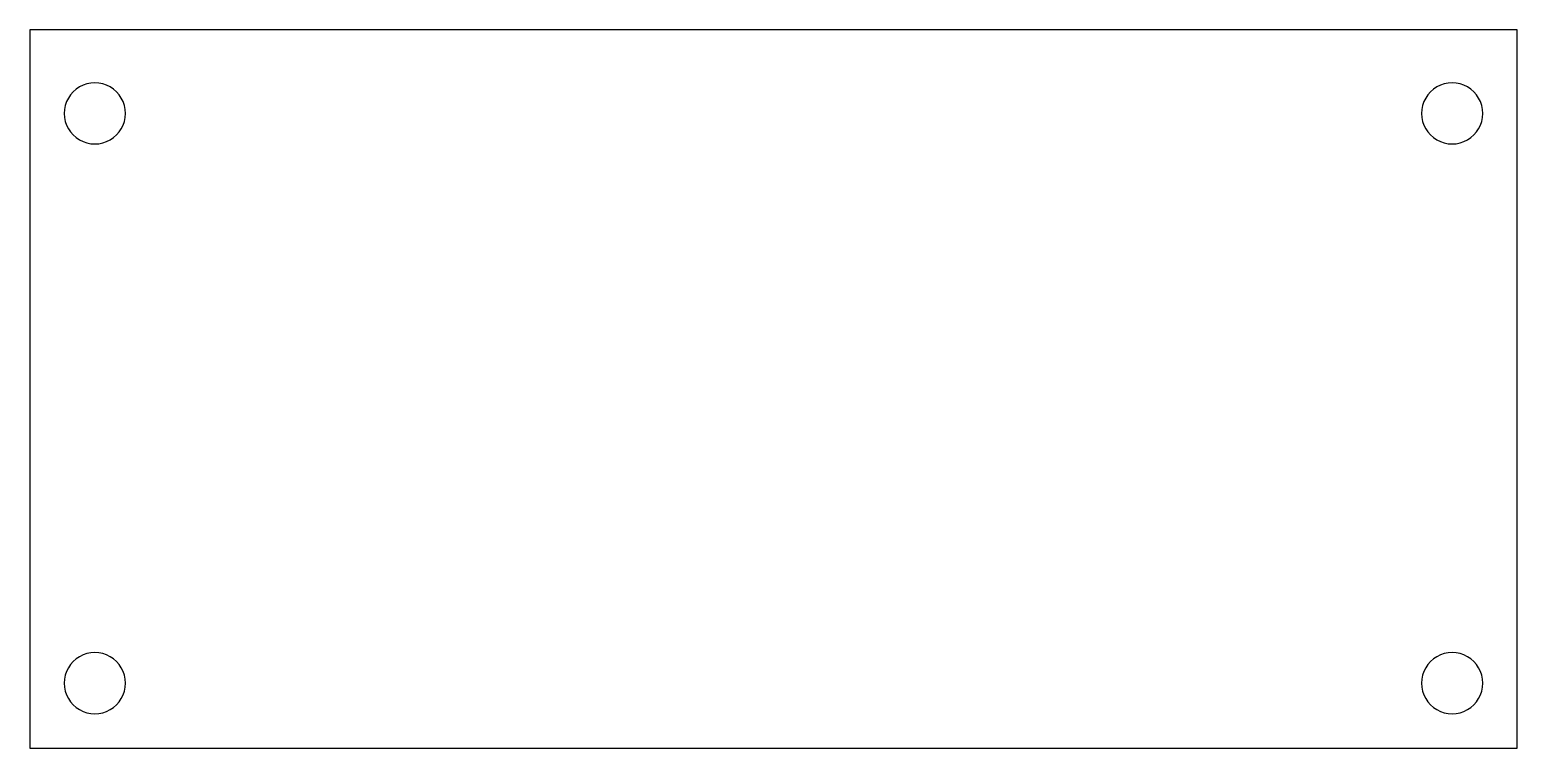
# Model space of a CAD drawing. Extents: x 0 to 254, y 0 to 123.
import ezdxf

# ---------------------------------------------------------------- set-up
doc = ezdxf.new("R2010")
doc.units = 0
doc.layers.get('0').update_dxf_attribs({"linetype": 'CONTINUOUS'})

msp = doc.modelspace()

# ---------------------------------------------------------------- linework, layer by layer
at = {"color": 7}
for points in [[(254.120758, 0.120769), (254.120758, 122.835861), (0.120758, 122.835861), (0.120758, 0.120769)], [(16.452958, 108.548361)], [(248.227958, 108.548361)], [(16.452958, 11.233269)], [(248.227958, 11.233269)]]:
    msp.add_lwpolyline(points, close=True, dxfattribs=at)
for points in [[(8.623408, 113.068753), (7.008428, 112.136344), (6.013558, 110.41318), (6.013558, 108.548361)], [(13.843108, 113.068753), (12.228128, 114.001163), (10.238389, 114.001163), (8.623408, 113.068753)], [(16.452958, 108.548361), (16.452958, 110.41318), (15.458089, 112.136344), (13.843108, 113.068753)], [(240.398408, 113.068753), (238.783428, 112.136344), (237.788558, 110.41318), (237.788558, 108.548361)], [(245.618108, 113.068753), (244.003128, 114.001163), (242.013389, 114.001163), (240.398408, 113.068753)], [(248.227958, 108.548361), (248.227958, 110.41318), (247.233089, 112.136344), (245.618108, 113.068753)], [(6.013558, 108.548361), (6.013558, 106.683541), (7.008428, 104.960377), (8.623408, 104.027968)], [(13.843108, 104.027968), (15.458089, 104.960377), (16.452958, 106.683541), (16.452958, 108.548361)], [(237.788558, 108.548361), (237.788558, 106.683541), (238.783428, 104.960377), (240.398408, 104.027968)], [(245.618108, 104.027968), (247.233089, 104.960377), (248.227958, 106.683541), (248.227958, 108.548361)], [(8.623408, 104.027968), (10.238389, 103.095558), (12.228128, 103.095558), (13.843108, 104.027968)], [(240.398408, 104.027968), (242.013389, 103.095558), (244.003128, 103.095558), (245.618108, 104.027968)], [(8.623408, 15.753662), (7.008428, 14.821252), (6.013558, 13.098088), (6.013558, 11.233269)], [(13.843108, 15.753662), (12.228128, 16.686071), (10.238389, 16.686071), (8.623408, 15.753662)], [(16.452958, 11.233269), (16.452958, 13.098088), (15.458089, 14.821252), (13.843108, 15.753662)], [(240.398408, 15.753662), (238.783428, 14.821252), (237.788558, 13.098088), (237.788558, 11.233269)], [(245.618108, 15.753662), (244.003128, 16.686071), (242.013389, 16.686071), (240.398408, 15.753662)], [(248.227958, 11.233269), (248.227958, 13.098088), (247.233089, 14.821252), (245.618108, 15.753662)], [(6.013558, 11.233269), (6.013558, 9.36845), (7.008428, 7.645286), (8.623408, 6.712876)], [(13.843108, 6.712876), (15.458089, 7.645286), (16.452958, 9.36845), (16.452958, 11.233269)], [(237.788558, 11.233269), (237.788558, 9.36845), (238.783428, 7.645286), (240.398408, 6.712876)], [(245.618108, 6.712876), (247.233089, 7.645286), (248.227958, 9.36845), (248.227958, 11.233269)], [(8.623408, 6.712876), (10.238389, 5.780467), (12.228128, 5.780467), (13.843108, 6.712876)], [(240.398408, 6.712876), (242.013389, 5.780467), (244.003128, 5.780467), (245.618108, 6.712876)]]:
    msp.add_open_spline(points, degree=3, dxfattribs=at)

doc.saveas('drawing.dxf')
